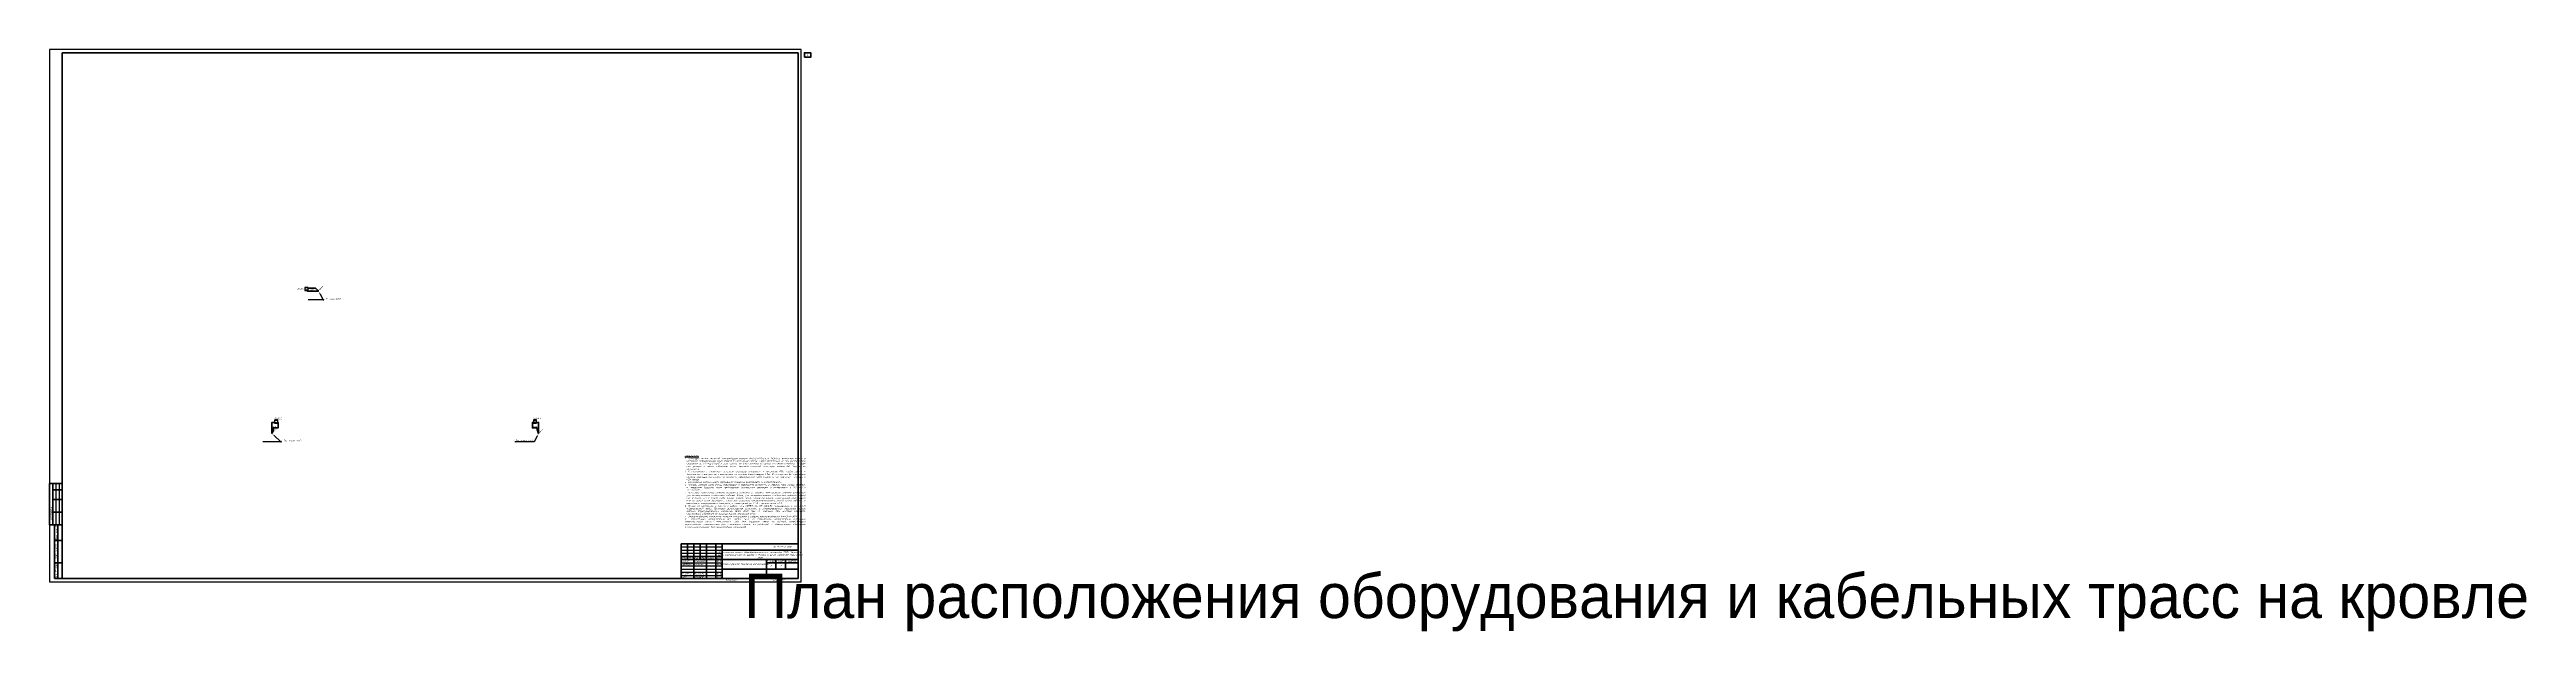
# Paper-space layout '15 Оборудование в запотолочном пространстве на 3 этаже' of a CAD drawing. Extents: x 0 to 3918, y -79 to 841.
# The model-space entities are those that its viewports show. They can reach past a viewport. Long polylines and large blocks are cut down to what shows.
import ezdxf
from ezdxf import colors
from ezdxf.entities.mleader import LeaderData, LeaderLine
from ezdxf.enums import TextEntityAlignment as Align
from ezdxf.math import Vec2, Vec3

# ---------------------------------------------------------------- set-up
doc = ezdxf.new("R2018")
doc.units = 0
doc.header["$LTSCALE"] = 100
doc.header["$PDMODE"] = 1
doc.header["$PDSIZE"] = 200
doc.layers.get('Defpoints').update_dxf_attribs({"color": 42})
for name, color, linetype in [('!!ВОК', 30, 'Continuous'), ('1', 7, 'Continuous'), ('RC-Позиционные_обозначения', 7, 'Continuous')]:
    doc.layers.add(name, color=color, linetype=linetype)
for name, color, linetype, lineweight in [('RC-Извещатели_охранные', 5, 'Continuous', 30), ('АП_АСУ_ОсновнаяТолстая', 7, 'Continuous', 30), ('Кабельные стояки', 7, 'Continuous', 25)]:
    doc.layers.add(name, color=color, linetype=linetype, lineweight=lineweight)
doc.styles.add('ISOCPEUR', font='isocpeui.ttf', dxfattribs={"height": 250})
doc.styles.get("Standard").update_dxf_attribs({"font": 'arial.ttf'})
doc.linetypes.add('ограждение1', pattern='A,0.25,-0.1,[133,ltypeshp.shx,S=0.1,R=0,X=-0.1,Y=0],-0.1,1', length=1.45)

# ---------------------------------------------------------------- blocks, each defined once
blk = doc.blocks.new('*U74')
at = {"linetype": 'Continuous', "lineweight": 25}
for p, q in [((1189, 841), (0, 841)), ((0, 841), (0, 0)), ((1189, 0), (1189, 841)), ((10, 155), (10, 90)), ((15, 155), (15, 90)), ((999, 55), (1064, 55)), ((999, 50), (1064, 50)), ((999, 45), (1064, 45)), ((0, 0), (1189, 0)), ((999, 30), (1064, 30)), ((999, 25), (1064, 25)), ((999, 20), (1064, 20)), ((999, 15), (1064, 15)), ((999, 10), (1064, 10))]:
    blk.add_line(p, q, dxfattribs=at)
at = {"linetype": 'Continuous', "lineweight": 60}
for p, q in [((1184, 836), (20, 836)), ((20, 836), (20, 5)), ((1184, 5), (1184, 836)), ((20, 155), (0, 155)), ((0, 155), (0, 90)), ((5, 155), (5, 90)), ((20, 145), (5, 145)), ((20, 130), (5, 130)), ((20, 90), (0, 90)), ((20, 110), (5, 110)), ((8, 90), (8, 5)), ((13, 90), (13, 5)), ((8, 65), (20, 65)), ((999, 60), (1184, 60)), ((999, 5), (999, 60)), ((999, 40), (1064, 40)), ((1009, 60), (1009, 35)), ((1019, 60), (1019, 5)), ((1029, 60), (1029, 35)), ((1039, 60), (1039, 5)), ((1054, 60), (1054, 5)), ((1064, 5), (1064, 60)), ((1064, 50), (1184, 50)), ((1184, 5), (1184, 60)), ((8, 30), (20, 30)), ((8, 5), (20, 5)), ((20, 5), (1184, 5)), ((999, 35), (1184, 35)), ((1064, 20), (1184, 20)), ((1134, 35), (1134, 5)), ((1134, 30), (1184, 30)), ((1149, 35), (1149, 20)), ((1164, 35), (1164, 20))]:
    blk.add_line(p, q, dxfattribs=at)
at = {"linetype": 'Continuous', "lineweight": 40}
blk.add_line((1134, 5), (1134, 35), dxfattribs=at)
at = {"lineweight": 60}
blk.add_lwpolyline([(1194, 829), (1204, 829), (1204, 836), (1194, 836)], close=True, dxfattribs=at)
at = {"linetype": 'Continuous', "char_height": 2.5, "attachment_point": 5, "rotation": 90, "style": 'ISOCPEUR'}
for s, insert, width in [('Согласовано', (2.5, 107.5), 35), ('Взам. инв. №', (10.5, 77.5), 25), ('Подп. и дата', (10.5, 47.5), 35), ('Инв. № подл.', (10.5, 17.5), 25)]:
    blk.add_mtext(s, dxfattribs=dict(at, insert=insert, width=width))
at = {"linetype": 'Continuous', "char_height": 2.5, "style": 'ISOCPEUR'}
for s, insert, width, attachment_point in [('Капитальный ремонт общеобразовательного учреждения (ГБОУ "Школа № 429"), расположенного по адресу: г. Москва, 5-ая ул. Соколиной горы д.14 1 этап', (1124, 42.5), 120, 5), ('16-25//Г-Р-СОТС', (1174, 55), 110, 6), ('Разраб.', (1000, 32.5), 19, 4), ('Проверил', (1000, 27.5), 19, 4), ('Н. контр.', (1000, 12.5), 19, 4), ('ГИП', (1000, 7.5), 19, 4), ('Сошников', (1020, 32.5), 19, 4), ('Поляков', (1020, 27.5), 19, 4), ('Воробьев', (1020, 12.5), 19, 4), ('Мурашов', (1020, 7.5), 19, 4), ('06.26', (1055.3, 32.5), 10, 4), ('06.26', (1055.3, 27.5), 10, 4), ('06.26', (1055.3, 12.5), 10, 4), ('06.26', (1055.3, 7.4), 10, 4), ('Копировал', (1078.5, 2.5), 25, 5), ('Р', (1141.5, 25), 15, 5), ('Формат', (1149.5, 2.5), 16, 5)]:
    blk.add_mtext(s, dxfattribs=dict(at, insert=insert, width=width, attachment_point=attachment_point))
at = {"char_height": 2.5, "attachment_point": 5, "style": 'ISOCPEUR'}
for s, insert, width in [('Изм.', (1004, 37.5), 10), ('Кол.уч', (1014, 37.5), 10), ('Лист', (1024, 37.5), 10), ('№док', (1034, 37.5), 10), ('Подп.', (1046.5, 37.5), 15), ('Дата', (1059, 37.5), 10), ('Стадия', (1141.5, 32.5), 15), ('Лист', (1156.5, 32.5), 15), ('Листов', (1174, 32.5), 20)]:
    blk.add_mtext(s, dxfattribs=dict(at, insert=insert, width=width))
at = {"linetype": 'Continuous', "insert": (1099, 27.5), "char_height": 2.5, "width": 70, "attachment_point": 5, "line_spacing_factor": 0.8, "style": 'ISOCPEUR'}
blk.add_mtext('Система охранной тревожной сигнализации', dxfattribs=at)
at = {"style": 'ISOCPEUR'}
for tag, p in [('Сквозная_нумерация', (1199, 832.5)), ('Форма3_номер_листа', (1156.5, 25)), ('Форма3_количество_листов', (1174, 25))]:
    blk.add_attdef(tag, text='', height=2.5, dxfattribs=at).set_placement(p, align=Align.MIDDLE_CENTER)
blk.add_attdef('Форма3_дополнительный_шифр', text='', height=2.5, dxfattribs=at).set_placement((1174, 55), align=Align.MIDDLE_LEFT)
at = {"lineweight": 30, "flags": 104}
blk.add_attdef('Форма3_наименование_чертежа', text='', height=2.5, dxfattribs=at).set_placement((1099, 12.5), align=Align.MIDDLE_CENTER)
at = {"style": 'ISOCPEUR', "flags": 8}
blk.add_attdef('Формат', (1157.5, 1.5), '', height=2.5, dxfattribs=at)
blk = doc.blocks.new('RC-UGO-IOM-02')
at = {"layer": 'RC-Извещатели_охранные'}
blk.add_point((0, 0), dxfattribs=at)
blk.add_wipeout([(2.5, -2.5), (2.5, 2.5), (-2.5, 2.5), (-2.5, -2.5)]).dxf.layer = 'RC-Извещатели_охранные'
blk.add_wipeout([(-2.5, -2.5), (-2.5, 2.5), (2.5, 2.5), (2.5, -2.5)]).dxf.layer = 'RC-Извещатели_охранные'
h = blk.add_hatch(color=256, dxfattribs=at)
h.dxf.hatch_style = 1
h.paths.add_polyline_path([(2.5, 0.8), (2.5, 2.5), (-2.5, 2.5), (-2.5, 0.8)])
h = blk.add_hatch(color=256, dxfattribs=at)
h.dxf.hatch_style = 1
h.paths.add_polyline_path([(2.5, -2.5), (2.5, -0.8), (-2.5, -0.8), (-2.5, -2.5)])
blk.add_lwpolyline([(-2.5, -2.5), (2.5, -2.5), (2.5, 2.5), (-2.5, 2.5)], close=True, dxfattribs=at)
at = {"layer": 'RC-Извещатели_охранные', "style": 'ISOCPEUR'}
blk.add_attdef('PSTN', text='', height=2.5, dxfattribs=at).set_placement((1, 2.6), align=Align.BOTTOM_LEFT)
blk = doc.blocks.new('*U65')
blk.add_hatch(color=256).paths.add_polyline_path([(-0.7, -0.7, 1), (0.7, 0.7, 1)])
blk.add_lwpolyline([(0.7, 0.7, 0, 1.5, 0), (2.8, 2.8, 2, 2, 0)], format="xyseb")
at = {"const_width": 0.5}
blk.add_lwpolyline([(2.8, 2.8), (7.1, 7.1)], dxfattribs=at)

msp = doc.modelspace()

# ---------------------------------------------------------------- linework, layer by layer
at = {"layer": '!!ВОК', "color": 3, "linetype": 'ограждение1', "lineweight": 50, "ltscale": 500}
for points in [[(270965, 852131), (270490, 852515), (269197, 852515), (269197, 852070), (270956, 852070)], [(263581, 829556), (263581, 831303), (264567, 831303), (264567, 830450), (263825, 830450), (263825, 830175), (263581, 829556)]]:
    msp.add_lwpolyline(points, dxfattribs=at)

# ---------------------------------------------------------------- block references
at = {"layer": 'RC-Извещатели_охранные', "color": 1, "lineweight": 30, "ltscale": 30}
ref = msp.add_blockref('RC-UGO-IOM-02', (305200, 831456), dxfattribs=dict(at, xscale=100, yscale=100, zscale=100))
ref.add_attrib('PSTN', 'BGB6.3', (304929, 831832), dxfattribs={"layer": 'RC-Позиционные_обозначения', "height": 250, "style": 'ISOCPEUR'})

# ---------------------------------------------------------------- texts
at = {"color": 7, "lineweight": 30, "ltscale": 100, "insert": (269586, 852425), "char_height": 250, "width": 1074.44, "attachment_point": 1, "style": 'ISOCPEUR'}
msp.add_mtext('{\\C256;АЛС 4}', dxfattribs=at)

# ---------------------------------------------------------------- next in the draw order: linework, layer by layer
at = {"layer": '!!ВОК', "color": 3, "linetype": 'ограждение1', "lineweight": 50, "ltscale": 500}
msp.add_lwpolyline([(305774, 829556), (305774, 831303), (304789, 831303), (304789, 830450), (305531, 830450), (305531, 830175), (305774, 829556)], dxfattribs=at)

# ---------------------------------------------------------------- next in the draw order: block references
at = {"layer": 'RC-Извещатели_охранные', "color": 1, "lineweight": 30, "ltscale": 30}
ref = msp.add_blockref('RC-UGO-IOM-02', (269071, 852403), dxfattribs=dict(at, xscale=100, yscale=100, zscale=100))
ref.add_attrib('PSTN', 'BGB6.1', (267633, 852314), dxfattribs={"layer": 'RC-Позиционные_обозначения', "height": 250, "style": 'ISOCPEUR'})
ref = msp.add_blockref('RC-UGO-IOM-02', (264261, 831431), dxfattribs=dict(at, xscale=100, yscale=100, zscale=100))
ref.add_attrib('PSTN', 'BGB6.2', (263991, 831808), dxfattribs={"layer": 'RC-Позиционные_обозначения', "height": 250, "style": 'ISOCPEUR'})
at = {"layer": 'Кабельные стояки', "color": 5, "xscale": 100, "yscale": 100, "zscale": 100}
msp.add_blockref('*U65', (305769, 829582), dxfattribs=at)

# ---------------------------------------------------------------- next in the draw order: texts
at = {"color": 7, "lineweight": 30, "ltscale": 100, "insert": (304811, 830726), "char_height": 250, "width": 1074.44, "attachment_point": 1, "style": 'ISOCPEUR'}
msp.add_mtext('{\\C256;АЛС 4}', dxfattribs=at)

# ---------------------------------------------------------------- next in the draw order: leaders
at = {"layer": 'АП_АСУ_ОсновнаяТолстая'}
ml = msp.add_multileader_mtext('Standard', dxfattribs=at)
ml.set_content('с Тех. этажа АЛС4', color=256, style='ISOCPEUR')
ml.set_leader_properties()
ml.build(insert=Vec2(0, 0))
ml.multileader.update_dxf_attribs({"text_left_attachment_type": 6, "text_right_attachment_type": 6, "dogleg_length": 100, "arrow_head_size": 400})
ctx = ml.context
ctx.base_point, ctx.char_height, ctx.arrow_head_size, ctx.landing_gap_size, ctx.plane_origin = Vec3(301787, 828255, 0), 250, 400, 0, Vec3(311209, 818096, 0)
ctx.left_attachment, ctx.right_attachment, ctx.text_align_type = 6, 6, 2
notes = []
notes.append((ctx, [(0, (1, 1, 0), (305051, 828255, 0), (-1, 0), 100, [(0, [(305761, 829483, 0)], 0, [])])]))
ctx.mtext.insert, ctx.mtext.width, ctx.mtext.alignment, ctx.mtext.flow_direction = Vec3(304951, 828555, 0), 4570.65, 3, 5
for ctx, leaders in notes:
    for number, flags, end, landing, length, lines in leaders:
        leader = LeaderData()
        leader.index, (leader.has_last_leader_line, leader.has_dogleg_vector, leader.attachment_direction) = number, flags
        leader.last_leader_point, leader.dogleg_vector, leader.dogleg_length = Vec3(end), Vec3(landing), length
        for number, points, colour, breaks in lines:
            line = LeaderLine()
            line.index, line.vertices, line.color, line.breaks = number, Vec3.list(points), colors.encode_raw_color(colour), breaks
            leader.lines.append(line)
        ctx.leaders.append(leader)

# ---------------------------------------------------------------- next in the draw order: block references
at = {"layer": 'Кабельные стояки', "color": 5, "xscale": 100, "yscale": 100, "zscale": 100}
for p in [(270970, 852136), (263617, 829582)]:
    msp.add_blockref('*U65', p, dxfattribs=at)

# ---------------------------------------------------------------- next in the draw order: texts
at = {"color": 7, "lineweight": 30, "ltscale": 100, "insert": (263596, 830743), "char_height": 250, "width": 1074.44, "attachment_point": 1, "style": 'ISOCPEUR'}
msp.add_mtext('{\\C256;АЛС 4}', dxfattribs=at)

# ---------------------------------------------------------------- next in the draw order: leaders
at = {"layer": 'АП_АСУ_ОсновнаяТолстая'}
ml = msp.add_multileader_mtext('Standard', dxfattribs=at)
ml.set_content('с 3 этажа АЛС4', color=256, style='ISOCPEUR')
ml.set_leader_properties()
ml.build(insert=Vec2(0, 0))
ml.multileader.update_dxf_attribs({"text_left_attachment_type": 6, "text_right_attachment_type": 6, "dogleg_length": 100, "arrow_head_size": 400})
ctx = ml.context
ctx.base_point, ctx.char_height, ctx.arrow_head_size, ctx.landing_gap_size, ctx.plane_origin = Vec3(271812, 850660, 0), 250, 400, 0, Vec3(280620, 840501, 0)
ctx.left_attachment, ctx.right_attachment = 6, 6
notes = []
notes.append((ctx, [(1, (1, 1, 0), (271712, 850660, 0), (1, 0), 100, [(0, [(270972, 852017, 0)], 0, [])])]))
ctx.mtext.insert, ctx.mtext.width, ctx.mtext.flow_direction = Vec3(271812, 850960, 0), 4570.65, 5
ml = msp.add_multileader_mtext('Standard', dxfattribs=at)
ml.set_content('с Тех. этажа АЛС4', color=256, style='ISOCPEUR')
ml.set_leader_properties()
ml.build(insert=Vec2(0, 0))
ml.multileader.update_dxf_attribs({"text_left_attachment_type": 6, "text_right_attachment_type": 6, "dogleg_length": 100, "arrow_head_size": 400})
ctx = ml.context
ctx.base_point, ctx.char_height, ctx.arrow_head_size, ctx.landing_gap_size, ctx.plane_origin = Vec3(265113, 828255, 0), 250, 400, 0, Vec3(274370, 818096, 0)
ctx.left_attachment, ctx.right_attachment = 6, 6
notes.append((ctx, [(1, (1, 1, 0), (265013, 828255, 0), (1, 0), 100, [(0, [(263652, 829483, 0)], 0, [])])]))
ctx.mtext.insert, ctx.mtext.width, ctx.mtext.flow_direction = Vec3(265113, 828555, 0), 4570.65, 5
for ctx, leaders in notes:
    for number, flags, end, landing, length, lines in leaders:
        leader = LeaderData()
        leader.index, (leader.has_last_leader_line, leader.has_dogleg_vector, leader.attachment_direction) = number, flags
        leader.last_leader_point, leader.dogleg_vector, leader.dogleg_length = Vec3(end), Vec3(landing), length
        for number, points, colour, breaks in lines:
            line = LeaderLine()
            line.index, line.vertices, line.color, line.breaks = number, Vec3.list(points), colors.encode_raw_color(colour), breaks
            leader.lines.append(line)
        ctx.leaders.append(leader)

psp = doc.layouts.new('15 Оборудование в запотолочном пространстве на 3 этаже')

# ---------------------------------------------------------------- block references
ref = psp.add_blockref('*U74', (0, 0))
ref.add_attrib('Формат', 'А0', (1157.5, 1.5), dxfattribs={"height": 2.5, "style": 'ISOCPEUR'})
ref.add_attrib('Форма3_номер_листа', '11', dxfattribs={"height": 2.5, "style": 'ISOCPEUR'}).set_placement((1156.5, 25), align=Align.MIDDLE_CENTER)
lines = psp.add_mtext('План расположения оборудования и кабельных трасс на кровле', dxfattribs={"insert": (1099, 12.5), "char_height": 70, "attachment_point": 1})
ref.add_attrib('Форма3_наименование_чертежа', '', (1099, 12.5), dxfattribs={"flags": 104}).embed_mtext(lines)
ref.add_attrib('Сквозная_нумерация', '10', dxfattribs={"height": 2.5, "style": 'ISOCPEUR'}).set_placement((1199, 832.5), align=Align.MIDDLE_CENTER)

# ---------------------------------------------------------------- texts
at = {"layer": '1', "color": 7, "insert": (1004.8, 200.3), "char_height": 2.5, "width": 171.007, "attachment_point": 1, "style": 'ISOCPEUR'}
psp.add_mtext('\\pxqj;{\\LПримечание:\\P\\pi-1,l1,t2;\\l\\C0;1.^IПрокладку линии охранной сигнализации (кабель КПВЭВнг(А)-LSLTx 1х2х0,75) выполнять только в негорючей гофрированной трубе (гофре) по всей длине трассы. Гофра обязательна на всех участках: при прокладке по потолку (открыто или скрыто), на всех подъемах и опусках по стенам/колоннам, а также при укладке в общие кабельные лотки. Никакой открытой прокладки кабеля без защиты не допускается.\\P2.^IВ помещениях с подвесным потолком прокладку выполнить в негорючих ПВХ трубах скрыто в запотолочном пространстве с креплением на клипсах (через каждые 0.5м). В помещениях без подвесного потолка прокладку выполнить по потолку в гофрированной трубе (гофре), в тех. подполье - открыто в ПВХ трубах.\\P3.^IВсе изделия должны иметь сертификат пожарной безопасности и соответствовать..\\P4.^IПроходы кабелей через стены, перегородки и перекрытия выполнить в отрезках труб. Зазоры в трубах и отверстиях заделать легко пробиваемым несгораемым раствором в соответствии с ПУЭ и СП 76.13330.2016.\\P5.^IПрокладку слаботочных кабелей выполнить отдельно от силовых электрических кабелей (расстояние для экранированных слаботочных кабелей 100мм, для неэкранированных слаботочных кабелей 500мм) при условии: что в одной трубе, рукаве, коробе, пучке, замкнутом канале строительной конструкции или на одном лотке запрещается совместная прокладка взаиморезервируемых цепей, цепей рабочего и аварийного эвакуационного освещения, а также цепей до 42 В с цепями выше 42 В.\\P6.^IЛинии сигнализации, в частности кабель типа КСПВПнг(А)-HF 2х2х0,80, прокладывать в негорючей гофрированной трубе. Прокладку рекомендуется выполнять в унифицированных кабельных лотках системы структурированных кабельных сетей (СКС) при их наличии. При монтаже соблюдать нормативные расстояния от силовых линий, указанные в п.5.\\P7.^IЭлектроснабжение источников питания учитывается в разделе электроснабжения 488-24-Р-ЭОМ.\\P}8.^IМагнитными извещателями (все двери, окна на открывание), извещателями охранными поверхностными оптико{\\H0.91667x; \\H1.09091x;электронного типа (все наружные двери на пролом), извещателями акустическими поверхностями (все стеклянные проемы на разбитие\\C0;), }- извещателями объемными оптико-электронными (внутренний объем помещений){\\C0;.}', dxfattribs=at)

# ---------------------------------------------------------------- viewports
at = {"layer": 'Defpoints', "color": 2}
psp.add_viewport(center=(602, 420.5), size=(1164, 831), view_center_point=(288615, 848186.1), view_height=83100.001, dxfattribs=at)

doc.saveas('drawing.dxf')
